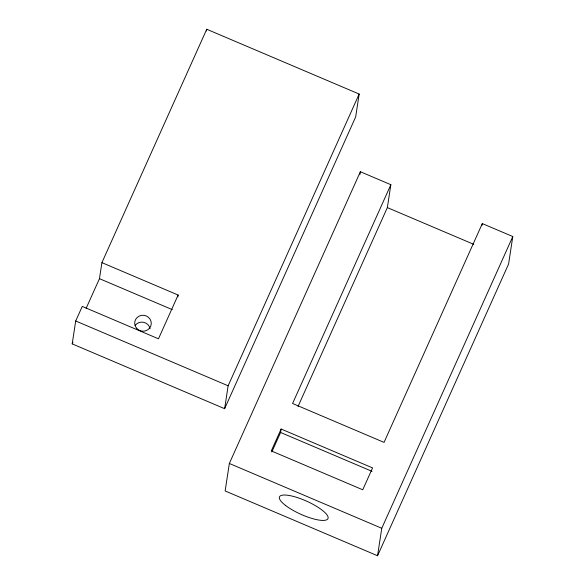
<?xml version="1.0" encoding="UTF-8"?>
<svg xmlns="http://www.w3.org/2000/svg" width="585" height="585" viewBox="0 0 585 585"><rect width="100%" height="100%" fill="white"/><g stroke="black" fill="none" stroke-linecap="round" stroke-linejoin="round"><path stroke-width="0.88" d="M72.204 343.885L75.706 320.982L82.258 306.401L158.469 338.803L178.125 295.037L101.914 262.636L206.739 29.25L359.161 94.053L355.658 116.949L224.625 408.688L72.204 343.885L72.957 342.218M86.112 308.39L99.465 278.665L101.914 262.636M206.468 31.012L206.739 29.25M177.855 296.822L178.125 295.037M224.625 408.688L228.128 385.786L359.161 94.053M229.342 463.466L225.137 490.947L377.559 555.75L508.592 264.018L512.796 236.537L482.311 223.58L384.038 442.377L292.58 403.496L390.86 184.699L360.375 171.734L229.342 463.466L381.764 528.277L377.559 555.75M271.857 451.905L280.595 432.461L281.122 429.024L372.572 467.905L362.744 489.784L271.294 450.903L281.122 429.024M359.965 174.396L360.375 171.734M298.05 406.429L387.35 207.595L390.86 184.699M482.04 225.342L482.311 223.58M381.764 528.277L512.796 236.537M387.35 207.595L473.77 244.333M99.465 278.665L172.326 309.64M75.706 320.982L228.128 385.786M280.595 432.461L372.045 471.342M135.135 325.443A8.3 7.971 8.7 0 1 150.104 328.799M136.634 328.287A8.3 7.971 8.7 0 0 150.776 326.042A8.3 7.971 8.7 0 0 141.541 315.352A8.3 7.971 8.7 0 0 136.634 328.287M285.699 505.572A26.566 7.166 24.2 0 0 327.008 519.634A26.566 7.166 24.2 0 0 298.511 497.959A26.566 7.166 24.2 0 0 285.699 505.572"/></g></svg>
